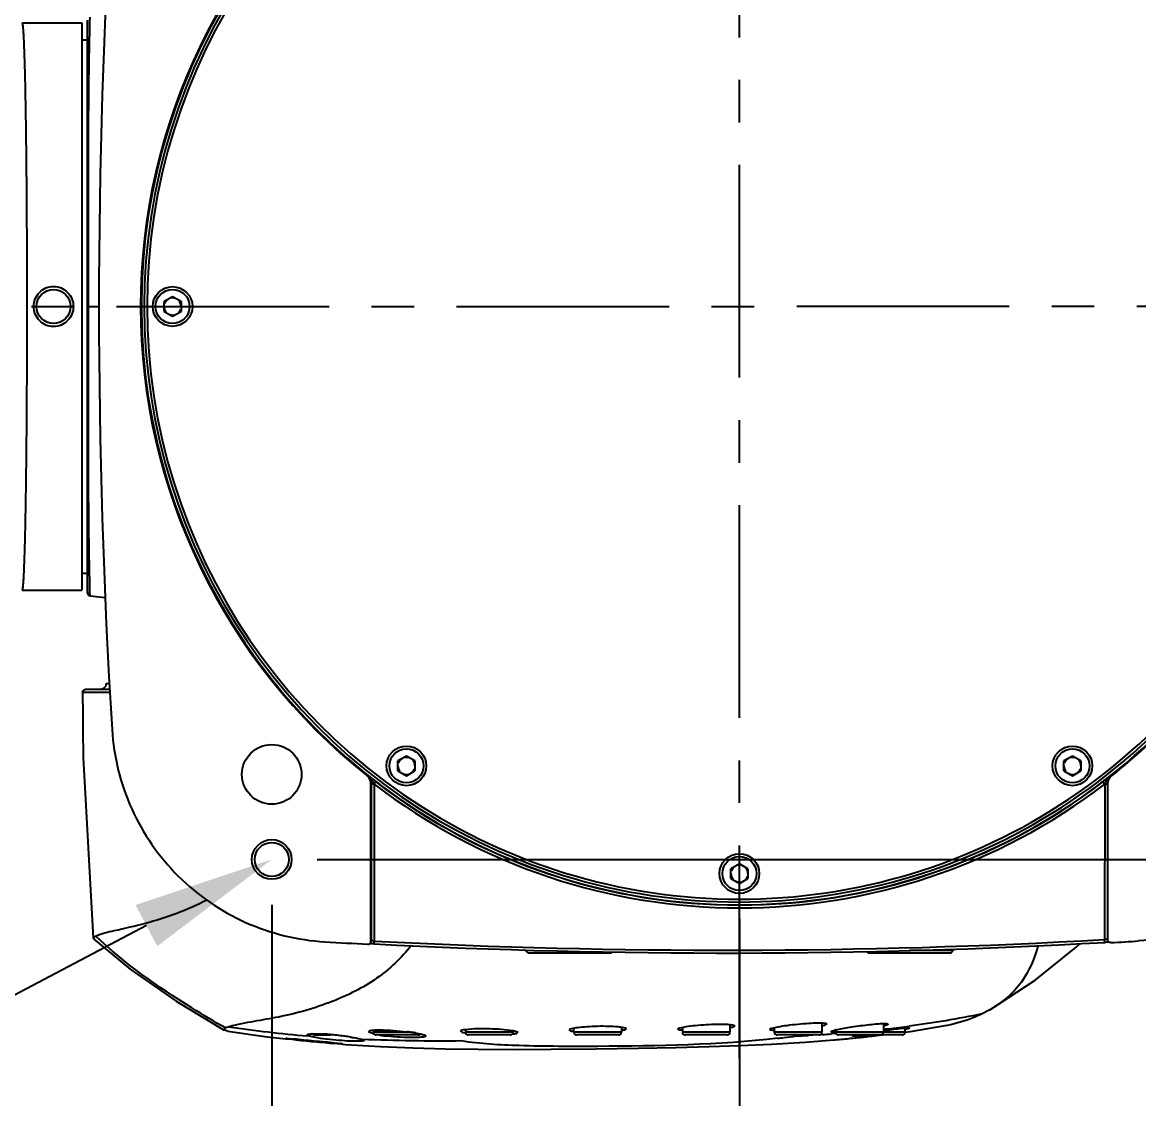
# Model space of a CAD drawing. Header units: millimetres. Extents: x 5828 to 6704, y 123 to 421.
# Drawn here: x 6404.26 to 6414.1, y 295.56 to 305.05 of the extents above; entities that cross this region are included whole.
import ezdxf
from ezdxf import colors
from ezdxf.entities.mleader import LeaderData, LeaderLine
from ezdxf.math import Vec2, Vec3

# ---------------------------------------------------------------- set-up
doc = ezdxf.new("R2010")
doc.units = ezdxf.units.MM
doc.linetypes.add('CENTER', pattern=[0.6, 0.375, -0.075, 0.075, -0.075])
for name, color, linetype in [('中心线', 7, 'Continuous'), ('外形图', 7, 'Continuous'), ('多重引线', 7, 'Continuous'), ('尺寸标注', 7, 'Continuous')]:
    doc.layers.add(name, color=color, linetype=linetype)
doc.styles.get("Standard").update_dxf_attribs({"font": 'msyh.ttc'})
doc.styles.add('微软雅黑', font='msyh.ttc', dxfattribs={"height": 1.5})
doc.dimstyles.new('尺寸标注_1_20比例', dxfattribs={"dimtxt": 1.5, "dimasz": 1.25, "dimexe": 0.5, "dimexo": 0.4, "dimgap": 0.5, "dimtad": 1, "dimdec": 1, "dimlfac": 20, "dimdsep": 46, "dimtxsty": '微软雅黑', "dimcen": 0.09, "dimadec": 0, "dimazin": 0, "dimtp": 0.01, "dimtm": 0.01, "dimtfac": 1, "dimtdec": 1, "dimtofl": 0, "dimtmove": 0, "dimatfit": 3, "dimfxl": 1, "dimtolj": 1, "dimarcsym": 0})

# ---------------------------------------------------------------- blocks, each defined once
blk = doc.blocks.new('*D1075')
at = {"layer": 'Defpoints', "color": 0}
for p in [(6406.457, 297.6696), (6410.582, 297.5446), (6410.582, 292.2661)]:
    blk.add_point(p, dxfattribs=at)
at = {"layer": '尺寸标注', "color": 0, "lineweight": -2}
for p, q in [((6406.457, 297.2696), (6406.457, 291.7661)), ((6410.582, 297.1446), (6410.582, 291.7661)), ((6407.707, 292.2661), (6409.332, 292.2661)), ((6410.582, 292.2661), (6422.5301, 292.2661))]:
    blk.add_line(p, q, dxfattribs=at)
at = {"layer": '尺寸标注', "color": 0}
for points in [[(6407.707, 292.4744), (6407.707, 292.0577), (6406.457, 292.2661)], [(6409.332, 292.0577), (6409.332, 292.4744), (6410.582, 292.2661)]]:
    blk.add_solid(points, dxfattribs=at)
at = {"layer": '尺寸标注', "color": 0, "insert": (6417.181, 293.5377), "char_height": 1.5, "attachment_point": 5, "style": '微软雅黑'}
blk.add_mtext('\\A1;\\A1;{\\fAlibaba PuHuiTi 3.0 55 Regular|b0|i0|c134|p18;82.5±0.05}', dxfattribs=at)
blk = doc.blocks.new('*D1077')
at = {"layer": 'Defpoints', "color": 0}
for p in [(6406.457, 307.4196), (6406.457, 297.6696), (6431.5684, 297.6696)]:
    blk.add_point(p, dxfattribs=at)
at = {"layer": '尺寸标注', "color": 0, "lineweight": -2}
for p, q in [((6406.857, 307.4196), (6432.0684, 307.4196)), ((6431.5684, 306.1696), (6431.5684, 298.9196)), ((6406.857, 297.6696), (6432.0684, 297.6696))]:
    blk.add_line(p, q, dxfattribs=at)
at = {"layer": '尺寸标注', "color": 0}
for points in [[(6431.7767, 306.1696), (6431.36, 306.1696), (6431.5684, 307.4196)], [(6431.36, 298.9196), (6431.7767, 298.9196), (6431.5684, 297.6696)]]:
    blk.add_solid(points, dxfattribs=at)
at = {"layer": '尺寸标注', "color": 0, "insert": (6430.2946, 302.5972), "char_height": 1.5, "attachment_point": 5, "rotation": 90, "style": '微软雅黑'}
blk.add_mtext('\\A1;\\A1;{\\fAlibaba PuHuiTi 3.0 55 Regular|b0|i0|c134|p18;195±0.05}', dxfattribs=at)

msp = doc.modelspace()

# ---------------------------------------------------------------- linework, layer by layer
at = {"layer": '中心线', "linetype": 'CENTER', "ltscale": 5}
for p, q in [((6410.582, 295.9175), (6410.582, 309.5755)), ((6372.0871, 302.5292), (6422.6313, 302.5511))]:
    msp.add_line(p, q, dxfattribs=at)
at = {"layer": '外形图', "linetype": 'ByBlock'}
for p, q in [((6404.832, 300.0196), (6404.832, 305.0695)), ((6404.257, 305.0445), (6404.782, 305.0445)), ((6404.782, 305.0445), (6404.782, 300.0446)), ((6404.782, 304.8946), (6404.832, 304.8946)), ((6405.582, 302.6312), (6405.507, 302.5879)), ((6405.657, 302.5879), (6405.582, 302.6312)), ((6404.357, 302.5446), (6404.382, 302.5446)), ((6404.707, 302.5446), (6404.682, 302.5446)), ((6404.832, 302.5446), (6404.932, 302.5446)), ((6405.507, 302.5013), (6405.507, 302.5879)), ((6405.657, 302.5879), (6405.657, 302.5013)), ((6405.507, 302.5013), (6405.582, 302.458)), ((6405.582, 302.458), (6405.657, 302.5013)), ((6404.782, 300.1946), (6404.832, 300.1946)), ((6404.2567, 300.0446), (6404.782, 300.0446)), ((6404.8541, 299.9947), (6404.9876, 299.9797)), ((6404.8137, 299.1696), (6405.0296, 299.1696)), ((6404.9456, 299.1696), (6404.959, 299.1714)), ((6404.9956, 299.2196), (6405.027, 299.2196)), ((6404.7887, 299.1445), (6405.0309, 299.1442)), ((6404.7906, 298.8196), (6404.791, 298.8196)), ((6407.6445, 298.5812), (6407.5695, 298.5379)), ((6407.7195, 298.5379), (6407.6445, 298.5812)), ((6413.5195, 298.5812), (6413.4445, 298.5379)), ((6413.5945, 298.5379), (6413.5195, 298.5812)), ((6407.5695, 298.4513), (6407.5695, 298.5379)), ((6407.7195, 298.5379), (6407.7195, 298.4513)), ((6413.4445, 298.4513), (6413.4445, 298.5379)), ((6413.5945, 298.5379), (6413.5945, 298.4513)), ((6407.3496, 298.373), (6407.3595, 298.3655)), ((6407.5695, 298.4513), (6407.6445, 298.408)), ((6407.6445, 298.408), (6407.7195, 298.4513)), ((6413.4445, 298.4513), (6413.5195, 298.408)), ((6413.5195, 298.408), (6413.5945, 298.4513)), ((6413.8045, 298.3655), (6413.814, 298.3727)), ((6413.8695, 298.4104), (6413.866, 298.4126)), ((6407.332, 298.3323), (6407.3359, 298.3342)), ((6407.332, 296.9474), (6407.332, 298.3323)), ((6407.3359, 296.9512), (6407.3359, 298.3342)), ((6407.3606, 298.3342), (6407.3359, 298.3342)), ((6407.3595, 298.3655), (6407.3751, 298.3535)), ((6407.3607, 298.3337), (6407.3607, 296.9494)), ((6413.7882, 298.353), (6413.8045, 298.3655)), ((6413.828, 298.3342), (6413.8032, 298.3335)), ((6413.8039, 298.3336), (6413.8032, 296.9629)), ((6413.832, 298.3323), (6413.828, 298.3342)), ((6413.828, 298.3342), (6413.828, 296.9648)), ((6413.832, 296.9611), (6413.832, 298.3323)), ((6406.4729, 297.8139), (6406.4703, 297.8104)), ((6410.582, 297.6312), (6410.507, 297.5879)), ((6410.507, 297.5013), (6410.507, 297.5879)), ((6410.657, 297.5879), (6410.582, 297.6312)), ((6410.657, 297.5879), (6410.657, 297.5013)), ((6410.507, 297.5013), (6410.582, 297.458)), ((6410.582, 297.458), (6410.657, 297.5013)), ((6404.8819, 296.9749), (6404.8844, 296.9706)), ((6407.332, 296.9474), (6407.3359, 296.9512)), ((6407.3596, 296.9244), (6407.3609, 296.9494)), ((6413.8044, 296.9379), (6413.803, 296.9629)), ((6413.832, 296.9611), (6413.828, 296.9648)), ((6408.7174, 296.8446), (6408.692, 296.8696)), ((6409.4464, 296.8446), (6408.7175, 296.8446)), ((6409.4465, 296.8446), (6409.4558, 296.8537)), ((6411.7174, 296.8446), (6411.7035, 296.8582)), ((6412.4464, 296.8446), (6411.7175, 296.8446)), ((6412.082, 296.8696), (6412.4719, 296.8696)), ((6412.4465, 296.8446), (6412.4719, 296.8696)), ((6412.7912, 296.3438), (6412.7225, 296.308)), ((6410.4987, 296.2143), (6410.4987, 296.1471)), ((6411.3097, 296.2289), (6411.3097, 296.1471)), ((6411.8517, 296.2226), (6411.8517, 296.1471)), ((6412.0902, 296.1539), (6412.4153, 296.207)), ((6406.0367, 296.1647), (6406.0486, 296.1838)), ((6406.0691, 296.1558), (6406.0367, 296.1647)), ((6406.7925, 296.1118), (6406.7713, 296.1136)), ((6406.8373, 296.1221), (6406.9791, 296.1221)), ((6407.3542, 296.1653), (6407.3542, 296.1471)), ((6407.6595, 296.1471), (6407.3542, 296.1471)), ((6407.7492, 296.1221), (6407.3792, 296.1221)), ((6408.1653, 296.1713), (6408.1653, 296.1471)), ((6408.5853, 296.1471), (6408.1653, 296.1471)), ((6408.5602, 296.1221), (6408.1903, 296.1221)), ((6408.5853, 296.1605), (6408.5853, 296.1471)), ((6409.122, 296.1471), (6409.122, 296.1836)), ((6409.542, 296.1471), (6409.122, 296.1471)), ((6409.517, 296.1221), (6409.147, 296.1221)), ((6409.542, 296.1926), (6409.542, 296.1471)), ((6410.0787, 296.1907), (6410.0787, 296.1471)), ((6410.4987, 296.1471), (6410.0787, 296.1471)), ((6410.4737, 296.1221), (6410.1037, 296.1221)), ((6410.8897, 296.1869), (6410.8897, 296.1471)), ((6411.3097, 296.1471), (6410.8897, 296.1471)), ((6411.2847, 296.1221), (6410.9148, 296.1221)), ((6411.2052, 296.1195), (6411.1925, 296.1188)), ((6411.2133, 296.12), (6411.2052, 296.1195)), ((6411.2307, 296.121), (6411.2133, 296.12)), ((6411.3112, 296.126), (6411.3001, 296.1252)), ((6411.4325, 296.1343), (6411.3931, 296.1315)), ((6411.4317, 296.1673), (6411.4317, 296.1471)), ((6412.042, 296.1471), (6411.4317, 296.1471)), ((6412.017, 296.1221), (6411.4567, 296.1221)), ((6411.6493, 296.101), (6411.6777, 296.104)), ((6411.6777, 296.104), (6411.694, 296.1057)), ((6411.694, 296.1057), (6411.7034, 296.1067)), ((6411.7034, 296.1067), (6411.7149, 296.1079)), ((6411.7125, 296.1198), (6411.7102, 296.1195)), ((6411.7149, 296.1079), (6411.7463, 296.1113)), ((6411.7463, 296.1113), (6411.7524, 296.112)), ((6411.7524, 296.112), (6411.7748, 296.1144)), ((6411.7748, 296.1144), (6411.8152, 296.1189)), ((6411.8152, 296.1189), (6411.8458, 296.1223)), ((6411.8519, 296.1724), (6411.8486, 296.172)), ((6412.0419, 296.1474), (6412.0902, 296.1539)), ((6412.042, 296.1828), (6412.042, 296.1471)), ((6411.5834, 296.0942), (6411.5998, 296.0959))]:
    msp.add_line(p, q, dxfattribs=at)
for points in [[(6404.832, 300.0196), (6404.832, 300.019), (6404.832, 300.0184), (6404.832, 300.0178), (6404.8321, 300.0172), (6404.8321, 300.0166), (6404.8322, 300.016), (6404.8323, 300.0154), (6404.8324, 300.0148), (6404.8325, 300.0143), (6404.8327, 300.0137), (6404.8328, 300.0131), (6404.833, 300.0125), (6404.8332, 300.012), (6404.8334, 300.0114), (6404.8336, 300.0108), (6404.8338, 300.0103), (6404.834, 300.0097), (6404.8343, 300.0092), (6404.8345, 300.0086), (6404.8348, 300.0081), (6404.8351, 300.0076), (6404.8354, 300.007), (6404.8357, 300.0065), (6404.836, 300.006), (6404.8363, 300.0055), (6404.8367, 300.005), (6404.837, 300.0046), (6404.8374, 300.0041), (6404.8377, 300.0036), (6404.8381, 300.0032), (6404.8385, 300.0027), (6404.8389, 300.0023), (6404.8394, 300.0019), (6404.8398, 300.0014), (6404.8402, 300.001), (6404.8407, 300.0006), (6404.8411, 300.0002), (6404.8416, 299.9999), (6404.8421, 299.9995), (6404.8426, 299.9992), (6404.8431, 299.9988), (6404.8436, 299.9985), (6404.8441, 299.9982), (6404.8446, 299.9979), (6404.8451, 299.9976), (6404.8456, 299.9973), (6404.8462, 299.9971), (6404.8467, 299.9968), (6404.8473, 299.9966), (6404.8478, 299.9963), (6404.8484, 299.9961), (6404.849, 299.9959), (6404.8495, 299.9957), (6404.8501, 299.9956), (6404.8507, 299.9954), (6404.8513, 299.9953), (6404.8518, 299.9951), (6404.8524, 299.995), (6404.853, 299.9949), (6404.8536, 299.9948), (6404.8541, 299.9948)], [(6404.7887, 299.1445), (6404.792, 299.1571), (6404.8011, 299.1662), (6404.8137, 299.1696)], [(6404.982, 299.1853), (6404.9714, 299.1768), (6404.959, 299.1714)], [(6404.9956, 299.2196), (6404.994, 299.2071), (6404.9893, 299.1954), (6404.982, 299.1853)], [(6404.7906, 298.8196), (6404.7948, 298.5695), (6404.8819, 296.9749)], [(6404.8844, 296.9705), (6405.2075, 296.7025), (6405.6149, 296.4195), (6406.0367, 296.1647)], [(6412.7912, 296.3438), (6413.192, 296.6039), (6413.553, 296.8953), (6413.5891, 296.9297)], [(6406.0692, 296.1559), (6406.4157, 296.1053), (6406.5816, 296.0868)], [(6407.0818, 296.0404), (6407.1067, 296.0384), (6407.4175, 296.0202), (6407.7022, 296.0085), (6407.9868, 296.0008), (6408.2776, 295.9964), (6408.5823, 295.9948), (6408.9222, 295.996), (6409.3173, 296), (6409.6902, 296.0054), (6410.0213, 296.0119), (6410.3146, 296.0195), (6410.5867, 296.0288), (6410.866, 296.0414), (6411.1614, 296.059), (6411.4156, 296.0782)]]:
    msp.add_lwpolyline(points, dxfattribs=at)
for centre, radius in [((6405.582, 302.5446), 0.175), ((6404.532, 302.5446), 0.15), ((6405.582, 302.5446), 0.15), ((6406.457, 298.4196), 0.2629), ((6407.6445, 298.4946), 0.175), ((6413.5195, 298.4946), 0.175), ((6407.6445, 298.4946), 0.15), ((6413.5195, 298.4946), 0.15), ((6406.457, 297.6696), 0.175), ((6406.457, 297.6696), 0.15), ((6410.582, 297.5446), 0.175), ((6410.582, 297.5446), 0.15)]:
    msp.add_circle(centre, radius, dxfattribs=at)
for centre, radius, start, end in [((6410.582, 302.5446), 5.2754, 43.15717, 316.82934), ((6410.582, 302.5446), 5.2504, 43.15782, 316.84261), ((6410.582, 302.5446), 5.2254, 43.15352, 316.84522), ((6410.582, 302.5446), 5.282, 128.49169, 231.50509), ((6464.9555, 302.5446), 60.0235, 176.4383, 183.561684), ((6405.582, 302.5446), 0.075, 120, 160.00237), ((6405.582, 302.5446), 0.075, 60, 100.00237), ((6405.582, 302.5446), 0.075, 180, 220.00237), ((6405.582, 302.5446), 0.075, 300, 340.00237), ((6405.582, 302.5446), 0.075, 0, 40.00237), ((6405.582, 302.5446), 0.075, 240, 280.00237), ((6438.1267, 299.2238), 33.3382, 180.13634, 180.6948), ((6410.582, 302.5446), 5.282, 308.49169, 316.82038), ((6407.6445, 298.4946), 0.075, 60, 100.00237), ((6413.5195, 298.4946), 0.075, 60, 100.00237), ((6407.6445, 298.4946), 0.075, 180, 220.00237), ((6407.6445, 298.4946), 0.075, 120, 160.00237), ((6407.6445, 298.4946), 0.075, 300, 340.00237), ((6407.6445, 298.4946), 0.075, 0, 40.00237), ((6413.5195, 298.4946), 0.075, 180, 220.00237), ((6413.5195, 298.4946), 0.075, 120, 160.00237), ((6413.5195, 298.4946), 0.075, 300, 340.00237), ((6413.5195, 298.4946), 0.075, 0, 40.00237), ((6417.1026, 311.1517), 16.0753, 232.41614, 232.64819), ((6407.6445, 298.4946), 0.075, 240, 280.00237), ((6413.5195, 298.4946), 0.075, 240, 280.00237), ((6405.2883, 309.5471), 14.0554, 307.34266, 307.61252), ((6413.928, 298.3342), 0.0999, 128.33301, 162.22905), ((6410.582, 302.5446), 5.3022, 232.58414, 307.42004), ((6410.582, 302.5446), 5.2772, 232.57742, 307.41338), ((6413.9285, 298.3341), 0.1005, 162.27225, 179.96865), ((6410.582, 297.5446), 0.075, 120, 160.00237), ((6410.582, 297.5446), 0.075, 60, 100.00237), ((6410.582, 297.5446), 0.075, 0, 40.00237), ((6410.582, 297.5446), 0.075, 180, 220.00237), ((6410.582, 297.5446), 0.075, 300, 340.00237), ((6410.582, 297.5446), 0.075, 240, 280.00237), ((6410.457, 356.8396), 60, 266.626375, 266.989178), ((6407.2601, 295.1413), 1.7859, 87.41329, 87.93164), ((6407.2032, 293.8913), 3.0372, 87.04861, 87.40565), ((6410.457, 356.8396), 59.9952, 267.04069, 273.1985), ((6410.457, 356.8396), 59.9702, 267.04048, 273.198622), ((6413.9636, 294.094), 2.8483, 92.82229, 93.20266), ((6413.9022, 295.3609), 1.58, 92.27529, 92.86077), ((6410.457, 356.8396), 60, 273.249865, 273.484549), ((6407.6104, 306.2303), 10.1514, 261.33167, 265.25866), ((6406.8273, 295.7327), 0.4, 92.18711, 92.35872), ((6406.8373, 296.1471), 0.025, 216.90896, 270), ((6406.7872, 294.1978), 1.936, 86.24178, 86.49207), ((6406.7799, 294.0871), 2.0471, 86.09253, 86.24272), ((6406.761, 293.8183), 2.3165, 85.28565, 86.07954), ((6406.7376, 293.5286), 2.6071, 84.97288, 85.29572), ((6406.7277, 293.4155), 2.7206, 84.84157, 84.97411), ((6406.6931, 293.0433), 3.0945, 82.58906, 84.82227), ((6406.7056, 293.1316), 3.0053, 82.40759, 82.60899), ((6406.7181, 293.2253), 2.9107, 82.02574, 82.408), ((6406.7297, 293.3083), 2.8269, 81.88948, 82.02473), ((6406.7508, 293.4552), 2.6786, 81.39714, 81.89308), ((6407.3792, 296.1471), 0.025, 180, 270), ((6407.4526, 296.5016), 0.3814, 255.13292, 255.85558), ((6407.6021, 297.2603), 1.155, 260.25812, 262.36954), ((6407.6393, 297.5247), 1.4219, 262.30135, 262.6188), ((6407.6481, 297.593), 1.4908, 262.6188, 262.94357), ((6407.6555, 297.6527), 1.5509, 262.94294, 263.14456), ((6407.3681, 293.8314), 2.3357, 82.80421, 83.06806), ((6407.385, 293.9646), 2.2014, 82.50391, 82.80481), ((6407.4035, 294.1056), 2.0592, 82.25411, 82.50339), ((6407.4324, 294.3163), 1.8465, 81.67882, 82.26026), ((6407.4705, 294.5775), 1.5825, 81.18961, 81.6764), ((6407.503, 294.7873), 1.3702, 80.72731, 81.18887), ((6407.7492, 296.1471), 0.025, 270, 319.33519), ((6407.6663, 295.6631), 0.4792, 77.13623, 77.33384), ((6408.1903, 296.1471), 0.025, 180, 270), ((6408.5603, 296.1471), 0.025, 270, 0), ((6409.147, 296.1471), 0.025, 180, 270), ((6409.517, 296.1471), 0.025, 270, 0), ((6410.1037, 296.1471), 0.025, 180, 270), ((6410.4737, 296.1471), 0.025, 270, 0), ((6410.9147, 296.1471), 0.025, 180, 270), ((6410.2342, 302.2377), 6.1832, 276.8841, 277.88042), ((6410.2963, 311.9545), 15.8611, 272.83939, 273.23919), ((6411.2847, 296.1471), 0.025, 270, 0), ((6410.4113, 310.0371), 13.9403, 273.70122, 274.03865), ((6411.5504, 295.6739), 0.5076, 103.6269, 104.29666), ((6411.4567, 296.1471), 0.025, 180, 270), ((6411.4786, 298.3749), 2.2672, 274.38921, 275.37106), ((6411.4227, 298.987), 2.8818, 275.33835, 275.53493), ((6411.4043, 299.1774), 3.0731, 275.53465, 275.71219), ((6411.3729, 299.488), 3.3853, 275.75697, 276.0915), ((6411.8267, 296.1471), 0.025, 270, 0), ((6410.6867, 306.8573), 10.7483, 276.22404, 276.46181), ((6410.7456, 306.3469), 10.2345, 276.45557, 277.49081), ((6412.017, 296.1471), 0.025, 270, 0), ((6410.1507, 302.9185), 6.8691, 276.44883, 276.89454), ((6409.5647, 316.022), 20.0298, 275.83175, 275.97387)]:
    msp.add_arc(centre, radius, start, end, dxfattribs=at)
for points, knots in [([(6404.8419, 302.5446), (6404.8419, 302.6267), (6404.8418, 302.7901), (6404.8415, 303.0335), (6404.8411, 303.2722), (6404.8408, 303.5042), (6404.8405, 303.7273), (6404.8405, 303.9394), (6404.8411, 304.1386), (6404.8422, 304.3229), (6404.8434, 304.4664), (6404.8447, 304.5723), (6404.8456, 304.6448), (6404.8466, 304.7123), (6404.8477, 304.7748), (6404.8487, 304.8321), (6404.8498, 304.8839), (6404.8507, 304.9302), (6404.8515, 304.9651), (6404.852, 304.9902), (6404.8523, 305.0068), (6404.8526, 305.0221), (6404.8529, 305.0359), (6404.8531, 305.0484), (6404.8534, 305.0596), (6404.8535, 305.0681), (6404.8536, 305.0741), (6404.8537, 305.0781), (6404.8538, 305.0817), (6404.8539, 305.0849), (6404.8539, 305.0877), (6404.854, 305.0897), (6404.854, 305.0911), (6404.854, 305.0919), (6404.8541, 305.0926), (6404.8541, 305.0932), (6404.8541, 305.0937), (6404.8541, 305.094), (6404.8541, 305.0942), (6404.8541, 305.0943), (6404.8541, 305.0943), (6404.8541, 305.0944), (6404.8541, 305.0944)], [0, 0, 0, 0, 0.096606, 0.192319, 0.286262, 0.377535, 0.465275, 0.548701, 0.627062, 0.6996, 0.765565, 0.795867, 0.824292, 0.850797, 0.875328, 0.897821, 0.918192, 0.936347, 0.952238, 0.959329, 0.965853, 0.971824, 0.977259, 0.982167, 0.986547, 0.990392, 0.992109, 0.993683, 0.995102, 0.996359, 0.997443, 0.998345, 0.998725, 0.999057, 0.99934, 0.999573, 0.999757, 0.999889, 0.999937, 0.999971, 0.999992, 1, 1, 1, 1]), ([(6404.2997, 302.5428), (6404.2997, 302.7055), (6404.2992, 303.0246), (6404.2969, 303.4878), (6404.2936, 303.8542), (6404.2902, 304.1247), (6404.2874, 304.3061), (6404.2843, 304.4704), (6404.281, 304.6162), (6404.2775, 304.742), (6404.2743, 304.8338), (6404.2715, 304.8964), (6404.2696, 304.9349), (6404.2676, 304.9676), (6404.2656, 304.9946), (6404.2636, 305.0153), (6404.2616, 305.0311), (6404.2599, 305.0389), (6404.2582, 305.0445), (6404.257, 305.0445)], [0, 0, 0, 0, 0.19494, 0.382408, 0.555194, 0.633975, 0.706655, 0.772531, 0.830971, 0.881414, 0.923374, 0.941046, 0.956453, 0.969561, 0.98034, 0.988767, 0.994829, 0.998533, 1, 1, 1, 1]), ([(6404.357, 302.5446), (6404.3566, 302.5674), (6404.3661, 302.6137), (6404.4046, 302.6724), (6404.4629, 302.712), (6404.532, 302.726), (6404.601, 302.712), (6404.6593, 302.6724), (6404.6978, 302.6137), (6404.7073, 302.5674), (6404.707, 302.5446)], [0, 0, 0, 0, 0.124976, 0.250007, 0.374971, 0.500005, 0.625001, 0.75, 0.87501, 1, 1, 1, 1]), ([(6404.257, 300.0446), (6404.2582, 300.0446), (6404.2599, 300.0502), (6404.2616, 300.058), (6404.2636, 300.0738), (6404.2656, 300.0945), (6404.2676, 300.1214), (6404.2695, 300.1541), (6404.2715, 300.1925), (6404.2743, 300.255), (6404.2775, 300.3466), (6404.281, 300.4722), (6404.2843, 300.6178), (6404.2874, 300.7819), (6404.2902, 300.9629), (6404.2936, 301.2331), (6404.2968, 301.5989), (6404.2992, 302.0616), (6404.2997, 302.3803), (6404.2997, 302.5428)], [0, 0, 0, 0, 0.00147, 0.005176, 0.01124, 0.019666, 0.030444, 0.04355, 0.058954, 0.076621, 0.118571, 0.169001, 0.227426, 0.293288, 0.365954, 0.444726, 0.617504, 0.804995, 1, 1, 1, 1]), ([(6404.707, 302.5446), (6404.7073, 302.5217), (6404.6978, 302.4754), (6404.6593, 302.4167), (6404.601, 302.3771), (6404.532, 302.3631), (6404.4629, 302.3771), (6404.4046, 302.4167), (6404.3662, 302.4754), (6404.3566, 302.5217), (6404.357, 302.5446)], [0, 0, 0, 0, 0.124976, 0.250007, 0.374971, 0.500005, 0.625001, 0.75, 0.87501, 1, 1, 1, 1]), ([(6404.8541, 299.9948), (6404.8541, 299.9948), (6404.8541, 299.9948), (6404.8541, 299.9948), (6404.8541, 299.9949), (6404.8541, 299.9951), (6404.8541, 299.9954), (6404.8541, 299.9959), (6404.8541, 299.9965), (6404.854, 299.9972), (6404.854, 299.9981), (6404.854, 299.9994), (6404.8539, 300.0014), (6404.8539, 300.0042), (6404.8538, 300.0074), (6404.8537, 300.011), (6404.8536, 300.015), (6404.8535, 300.0211), (6404.8534, 300.0295), (6404.8531, 300.0407), (6404.8529, 300.0532), (6404.8526, 300.0671), (6404.8523, 300.0823), (6404.852, 300.099), (6404.8515, 300.124), (6404.8507, 300.159), (6404.8498, 300.2052), (6404.8487, 300.2571), (6404.8477, 300.3143), (6404.8466, 300.3768), (6404.8456, 300.4444), (6404.8447, 300.5168), (6404.8434, 300.6228), (6404.8422, 300.7663), (6404.8411, 300.9506), (6404.8405, 301.1497), (6404.8405, 301.3618), (6404.8408, 301.5849), (6404.8411, 301.8169), (6404.8415, 302.0557), (6404.8418, 302.299), (6404.8419, 302.4624), (6404.8419, 302.5446)], [0, 0, 0, 0, 0.000008, 0.000029, 0.000063, 0.00011, 0.000243, 0.000426, 0.000659, 0.000942, 0.001274, 0.001655, 0.002557, 0.00364, 0.004897, 0.006316, 0.00789, 0.009609, 0.013453, 0.017829, 0.022738, 0.028179, 0.034157, 0.040683, 0.047769, 0.063657, 0.081816, 0.102185, 0.12468, 0.14921, 0.175714, 0.204142, 0.234444, 0.300411, 0.372947, 0.451305, 0.534728, 0.622466, 0.713737, 0.80768, 0.903392, 1, 1, 1, 1]), ([(6415.9818, 298.9203), (6415.9802, 298.7957), (6415.9535, 298.5464), (6415.8447, 298.1868), (6415.6708, 297.8536), (6415.438, 297.5585), (6415.1544, 297.312), (6414.8299, 297.1225), (6414.4759, 296.9966), (6414.228, 296.9581), (6414.1037, 296.9506)], [0, 0, 0, 0, 0.125001, 0.250001, 0.375, 0.5, 0.625, 0.749999, 0.874999, 1, 1, 1, 1]), ([(6405.0479, 298.8157), (6405.0554, 298.6953), (6405.0923, 298.4553), (6405.2116, 298.1116), (6405.3909, 297.7949), (6405.6243, 297.5157), (6405.9042, 297.2832), (6406.2215, 297.105), (6406.5656, 296.9868), (6406.8057, 296.9507), (6406.9262, 296.9436)], [0, 0, 0, 0, 0.125, 0.25, 0.375, 0.5, 0.625, 0.75, 0.875, 1, 1, 1, 1]), ([(6407.332, 298.3323), (6407.332, 298.3398), (6407.3303, 298.3548), (6407.3228, 298.3761), (6407.3107, 298.3952), (6407.3001, 298.4059), (6407.2942, 298.4105)], [0, 0, 0, 0, 0.249902, 0.500019, 0.750074, 1, 1, 1, 1]), ([(6407.3605, 298.3337), (6407.3558, 298.3409), (6407.3467, 298.3554), (6407.335, 298.3732), (6407.3247, 298.3865), (6407.3137, 298.399), (6407.3045, 298.4075), (6407.2979, 298.4126)], [0, 0, 0, 0, 0.255777, 0.506173, 0.629934, 0.753542, 1, 1, 1, 1]), ([(6407.3359, 298.3342), (6407.3359, 298.3417), (6407.3342, 298.3567), (6407.3267, 298.3781), (6407.3146, 298.3973), (6407.3038, 298.408), (6407.2979, 298.4126)], [0, 0, 0, 0, 0.249917, 0.50001, 0.750097, 1, 1, 1, 1]), ([(6413.8036, 298.3342), (6413.8058, 298.3379), (6413.8105, 298.3451), (6413.8175, 298.3558), (6413.8246, 298.3664), (6413.8317, 298.3767), (6413.8393, 298.3866), (6413.8475, 298.3959), (6413.8564, 298.4047), (6413.8627, 298.41), (6413.866, 298.4126)], [0, 0, 0, 0, 0.128397, 0.255665, 0.381572, 0.506147, 0.629753, 0.75301, 0.876313, 1, 1, 1, 1]), ([(6413.832, 298.3323), (6413.832, 298.3397), (6413.8337, 298.3547), (6413.8411, 298.376), (6413.853, 298.3951), (6413.8637, 298.4057), (6413.8695, 298.4104)], [0, 0, 0, 0, 0.249911, 0.500013, 0.750097, 1, 1, 1, 1]), ([(6407.3607, 298.3331), (6407.3615, 298.3344), (6407.3632, 298.3371), (6407.3656, 298.341), (6407.368, 298.3446), (6407.3699, 298.3472), (6407.3713, 298.3491), (6407.3721, 298.3502), (6407.3729, 298.3512), (6407.3736, 298.352), (6407.3741, 298.3527), (6407.3745, 298.3532), (6407.3748, 298.3534), (6407.375, 298.3535), (6407.375, 298.3536), (6407.3751, 298.3536)], [0, 0, 0, 0, 0.191625, 0.377655, 0.549592, 0.700197, 0.765919, 0.824446, 0.875168, 0.917577, 0.951403, 0.976425, 0.992491, 0.997216, 1, 1, 1, 1]), ([(6413.8032, 298.3335), (6413.8022, 298.3347), (6413.8002, 298.3371), (6413.7974, 298.3406), (6413.795, 298.3434), (6413.7932, 298.3454), (6413.7921, 298.3467), (6413.7912, 298.3481), (6413.7903, 298.3496), (6413.7896, 298.351), (6413.789, 298.3521), (6413.7887, 298.3527), (6413.7885, 298.353), (6413.7882, 298.3531), (6413.7882, 298.353)], [0, 0, 0, 0, 0.192576, 0.378553, 0.5499, 0.627931, 0.699868, 0.765161, 0.823539, 0.91751, 0.951513, 0.976241, 0.991977, 1, 1, 1, 1]), ([(6405.8854, 297.3117), (6405.7138, 297.2216), (6405.4393, 297.1228), (6405.1042, 297.0483), (6404.9563, 297.0145), (6404.9046, 296.9924)], [0, 0, 0, 0, 0.562762, 0.83655, 1, 1, 1, 1]), ([(6404.9046, 296.9924), (6404.8986, 296.9898), (6404.8902, 296.9864), (6404.8815, 296.9782), (6404.8818, 296.9749)], [0, 0, 0, 0, 0.667942, 1, 1, 1, 1]), ([(6406.0486, 296.1838), (6405.9487, 296.2416), (6405.5463, 296.4788), (6405.1617, 296.7519), (6404.9046, 296.9924)], [0, 0, 0, 0, 0.246863, 1, 1, 1, 1]), ([(6407.6878, 296.9109), (6407.6001, 296.8014), (6407.3886, 296.5984), (6406.9786, 296.3985), (6406.5351, 296.2711), (6406.224, 296.2334), (6406.0805, 296.1948)], [0, 0, 0, 0, 0.233863, 0.479989, 0.752356, 1, 1, 1, 1]), ([(6407.3055, 296.9225), (6407.3089, 296.9223), (6407.3141, 296.9231), (6407.3202, 296.926), (6407.3229, 296.9281), (6407.3242, 296.9293)], [0, 0, 0, 0, 0.49818, 0.749473, 1, 1, 1, 1]), ([(6407.3242, 296.9293), (6407.3254, 296.9304), (6407.3276, 296.933), (6407.3309, 296.939), (6407.332, 296.9441), (6407.332, 296.9474)], [0, 0, 0, 0, 0.250572, 0.501819, 1, 1, 1, 1]), ([(6407.3321, 296.938), (6407.3333, 296.94), (6407.3352, 296.9443), (6407.3359, 296.9489), (6407.3359, 296.9512)], [0, 0, 0, 0, 0.517515, 1, 1, 1, 1]), ([(6407.3609, 296.9494), (6407.3593, 296.9496), (6407.3561, 296.9499), (6407.3516, 296.9503), (6407.3473, 296.9507), (6407.3441, 296.9509), (6407.3418, 296.9511), (6407.3403, 296.9512), (6407.3391, 296.9512), (6407.338, 296.9513), (6407.3372, 296.9513), (6407.3365, 296.9513), (6407.3362, 296.9513), (6407.336, 296.9512), (6407.3359, 296.9512), (6407.3359, 296.9512)], [0, 0, 0, 0, 0.191691, 0.377694, 0.549667, 0.700466, 0.766293, 0.824904, 0.875679, 0.918127, 0.951975, 0.976975, 0.992927, 0.99751, 1, 1, 1, 1]), ([(6413.2161, 296.9143), (6413.1871, 296.7989), (6413.0903, 296.5684), (6412.8985, 296.4048), (6412.791, 296.3438)], [0, 0, 0, 0, 0.490517, 1, 1, 1, 1]), ([(6413.8155, 296.9641), (6413.8145, 296.9641), (6413.8104, 296.9637), (6413.8063, 296.9632), (6413.8032, 296.9629)], [0, 0, 0, 0, 0.235944, 1, 1, 1, 1]), ([(6413.8246, 296.9649), (6413.8232, 296.9648), (6413.8202, 296.9646), (6413.8172, 296.9643), (6413.8155, 296.9641)], [0, 0, 0, 0, 0.435684, 1, 1, 1, 1]), ([(6413.828, 296.9648), (6413.828, 296.9648), (6413.8279, 296.9649), (6413.8277, 296.9649), (6413.8274, 296.9649), (6413.8271, 296.9649), (6413.8266, 296.9649), (6413.8257, 296.9649), (6413.825, 296.9649), (6413.8246, 296.9649)], [0, 0, 0, 0, 0.026576, 0.080721, 0.163717, 0.275411, 0.415392, 0.58317, 1, 1, 1, 1]), ([(6413.8398, 296.9429), (6413.8386, 296.9441), (6413.8363, 296.9467), (6413.8331, 296.9526), (6413.832, 296.9577), (6413.832, 296.9611)], [0, 0, 0, 0, 0.250557, 0.501827, 1, 1, 1, 1]), ([(6413.8584, 296.9361), (6413.855, 296.9359), (6413.8499, 296.9367), (6413.8437, 296.9397), (6413.841, 296.9418), (6413.8398, 296.9429)], [0, 0, 0, 0, 0.498174, 0.749442, 1, 1, 1, 1]), ([(6412.7225, 296.308), (6412.7015, 296.298), (6412.6029, 296.2541), (6412.4987, 296.2219), (6412.4154, 296.2061)], [0, 0, 0, 0, 0.214815, 1, 1, 1, 1]), ([(6409.082, 296.1678), (6409.082, 296.1751), (6409.1172, 296.1818), (6409.1603, 296.1911), (6409.2417, 296.1974), (6409.3317, 296.2014), (6409.4216, 296.2013), (6409.5034, 296.1983), (6409.5462, 296.1912), (6409.582, 296.1857), (6409.582, 296.1785)], [0, 0, 0, 0, 0.043035, 0.151182, 0.311501, 0.500538, 0.689642, 0.849957, 0.957692, 1, 1, 1, 1]), ([(6410.0387, 296.1745), (6410.0387, 296.1818), (6410.0741, 296.1883), (6410.1168, 296.1993), (6410.1982, 296.2077), (6410.288, 296.2149), (6410.3778, 296.2181), (6410.4599, 296.2183), (6410.5024, 296.2133), (6410.5387, 296.2091), (6410.5387, 296.2021)], [0, 0, 0, 0, 0.043051, 0.151553, 0.312008, 0.50108, 0.690347, 0.850838, 0.958372, 1, 1, 1, 1]), ([(6410.5387, 296.2021), (6410.5387, 296.2005), (6410.5272, 296.1888), (6410.5122, 296.1881), (6410.4995, 296.1852)], [0, 0, 0, 0, 0.107977, 1, 1, 1, 1]), ([(6410.8497, 296.1703), (6410.8497, 296.1776), (6410.8853, 296.184), (6410.9278, 296.1968), (6411.009, 296.2077), (6411.0986, 296.2188), (6411.1882, 296.2261), (6411.2709, 296.2308), (6411.3124, 296.2277), (6411.3497, 296.2265), (6411.3497, 296.2196)], [0, 0, 0, 0, 0.043081, 0.152041, 0.312749, 0.501868, 0.691289, 0.852082, 0.95957, 1, 1, 1, 1]), ([(6411.3497, 296.2196), (6411.3497, 296.2181), (6411.3376, 296.2064), (6411.3228, 296.205), (6411.3099, 296.2017)], [0, 0, 0, 0, 0.104789, 1, 1, 1, 1]), ([(6411.4308, 296.1672), (6411.4711, 296.1769), (6411.564, 296.1925), (6411.6826, 296.2089), (6411.777, 296.2184), (6411.8371, 296.2232), (6411.8659, 296.2219), (6411.8917, 296.2218), (6411.8917, 296.2172)], [0, 0, 0, 0, 0.266692, 0.607966, 0.764639, 0.889835, 0.970458, 1, 1, 1, 1]), ([(6411.8917, 296.2172), (6411.8917, 296.2158), (6411.8783, 296.2053), (6411.8646, 296.2037), (6411.8518, 296.2003)], [0, 0, 0, 0, 0.09608, 1, 1, 1, 1]), ([(6406.0804, 296.1948), (6406.0744, 296.1931), (6406.0637, 296.1898), (6406.0531, 296.1859), (6406.0486, 296.1839)], [0, 0, 0, 0, 0.560349, 1, 1, 1, 1]), ([(6406.7723, 296.1239), (6406.7723, 296.1276), (6406.7909, 296.1313), (6406.8012, 296.132), (6406.8109, 296.1324)], [0, 0, 0, 0, 0.280905, 1, 1, 1, 1]), ([(6406.7723, 296.1239), (6406.7723, 296.1218), (6406.7807, 296.1137), (6406.791, 296.114), (6406.7988, 296.1125)], [0, 0, 0, 0, 0.204084, 1, 1, 1, 1]), ([(6407.1515, 296.1036), (6407.1624, 296.102), (6407.1969, 296.0965), (6407.2314, 296.09), (6407.2543, 296.0833)], [0, 0, 0, 0, 0.316102, 1, 1, 1, 1]), ([(6407.3142, 296.1529), (6407.3142, 296.1611), (6407.3362, 296.1628), (6407.3478, 296.1647), (6407.3535, 296.1652)], [0, 0, 0, 0, 0.590028, 1, 1, 1, 1]), ([(6407.3547, 296.133), (6407.3489, 296.1346), (6407.3363, 296.1392), (6407.3142, 296.1438), (6407.3142, 296.1529)], [0, 0, 0, 0, 0.399578, 1, 1, 1, 1]), ([(6407.3535, 296.1652), (6407.3723, 296.1669), (6407.4715, 296.1684), (6407.5704, 296.1597), (6407.65, 296.15)], [0, 0, 0, 0, 0.190884, 1, 1, 1, 1]), ([(6407.7741, 296.1021), (6407.7547, 296.1003), (6407.6533, 296.097), (6407.5517, 296.1031), (6407.4704, 296.1128)], [0, 0, 0, 0, 0.192325, 1, 1, 1, 1]), ([(6407.773, 296.1303), (6407.779, 296.1289), (6407.7912, 296.1247), (6407.8142, 296.1222), (6407.8142, 296.1134)], [0, 0, 0, 0, 0.407749, 1, 1, 1, 1]), ([(6407.8142, 296.1134), (6407.8142, 296.1119), (6407.8016, 296.1013), (6407.7868, 296.1033), (6407.7741, 296.1021)], [0, 0, 0, 0, 0.100771, 1, 1, 1, 1]), ([(6408.1253, 296.1569), (6408.1253, 296.1585), (6408.1367, 296.1704), (6408.1525, 296.1695), (6408.1653, 296.1713)], [0, 0, 0, 0, 0.1101, 1, 1, 1, 1]), ([(6408.1253, 296.1569), (6408.1253, 296.1552), (6408.1367, 296.1429), (6408.1526, 296.1426), (6408.1656, 296.1399)], [0, 0, 0, 0, 0.111071, 1, 1, 1, 1]), ([(6408.1653, 296.1713), (6408.235, 296.1814), (6408.3763, 296.1782), (6408.5174, 296.1733), (6408.5863, 296.1603)], [0, 0, 0, 0, 0.500948, 1, 1, 1, 1]), ([(6408.5774, 296.1302), (6408.5842, 296.1311), (6408.5981, 296.1345), (6408.6253, 296.1353), (6408.6253, 296.1452)], [0, 0, 0, 0, 0.41193, 1, 1, 1, 1]), ([(6408.5863, 296.1603), (6408.592, 296.1592), (6408.6036, 296.1559), (6408.6253, 296.1535), (6408.6253, 296.1452)], [0, 0, 0, 0, 0.4078, 1, 1, 1, 1]), ([(6409.082, 296.1678), (6409.082, 296.1663), (6409.093, 296.155), (6409.1079, 296.1558), (6409.1201, 296.1539)], [0, 0, 0, 0, 0.108767, 1, 1, 1, 1]), ([(6409.5438, 296.1632), (6409.5493, 296.1643), (6409.5608, 296.1677), (6409.582, 296.1703), (6409.582, 296.1785)], [0, 0, 0, 0, 0.40648, 1, 1, 1, 1]), ([(6410.0795, 296.1621), (6410.0736, 296.1627), (6410.0617, 296.1652), (6410.0387, 296.1661), (6410.0387, 296.1745)], [0, 0, 0, 0, 0.412654, 1, 1, 1, 1]), ([(6410.8899, 296.161), (6410.8842, 296.1614), (6410.8728, 296.1634), (6410.8497, 296.1623), (6410.8497, 296.1703)], [0, 0, 0, 0, 0.418466, 1, 1, 1, 1]), ([(6411.3917, 296.1521), (6411.3917, 296.1556), (6411.4075, 296.1602), (6411.4167, 296.1636), (6411.4251, 296.1657)], [0, 0, 0, 0, 0.285581, 1, 1, 1, 1]), ([(6411.4317, 296.1463), (6411.4259, 296.1464), (6411.415, 296.1479), (6411.3917, 296.1443), (6411.3917, 296.1521)], [0, 0, 0, 0, 0.424338, 1, 1, 1, 1]), ([(6411.582, 296.1137), (6411.582, 296.1147), (6411.5858, 296.1161), (6411.5882, 296.117), (6411.5904, 296.1177)], [0, 0, 0, 0, 0.290338, 1, 1, 1, 1]), ([(6411.5895, 296.1118), (6411.5876, 296.1119), (6411.5855, 296.1121), (6411.582, 296.113), (6411.582, 296.1137)], [0, 0, 0, 0, 0.717397, 1, 1, 1, 1]), ([(6411.6123, 296.1119), (6411.6079, 296.1118), (6411.6003, 296.1115), (6411.5926, 296.1116), (6411.5895, 296.1118)], [0, 0, 0, 0, 0.581037, 1, 1, 1, 1]), ([(6411.5904, 296.1177), (6411.5928, 296.1184), (6411.5984, 296.1198), (6411.604, 296.1211), (6411.6071, 296.1218)], [0, 0, 0, 0, 0.43747, 1, 1, 1, 1]), ([(6411.6521, 296.1144), (6411.6449, 296.1138), (6411.6316, 296.1129), (6411.6183, 296.1122), (6411.6123, 296.1119)], [0, 0, 0, 0, 0.546209, 1, 1, 1, 1]), ([(6411.8499, 296.1607), (6411.8696, 296.1634), (6411.9354, 296.172), (6412.0013, 296.1803), (6412.0477, 296.1833)], [0, 0, 0, 0, 0.299477, 1, 1, 1, 1]), ([(6412.082, 296.1819), (6412.082, 296.1781), (6412.0617, 296.1762), (6412.0521, 296.1714), (6412.0421, 296.1691)], [0, 0, 0, 0, 0.270619, 1, 1, 1, 1]), ([(6412.0477, 296.1833), (6412.0562, 296.1839), (6412.0639, 296.183), (6412.082, 296.1849), (6412.082, 296.1819)], [0, 0, 0, 0, 0.740033, 1, 1, 1, 1]), ([(6406.582, 296.0898), (6406.582, 296.0961), (6406.6215, 296.0833), (6406.6595, 296.0903), (6406.7431, 296.0782), (6406.8321, 296.0719), (6406.9211, 296.0607), (6407.0045, 296.0575), (6407.0429, 296.0421), (6407.082, 296.0495), (6407.082, 296.043)], [0, 0, 0, 0, 0.038027, 0.146336, 0.3084, 0.499413, 0.690416, 0.852639, 0.96137, 1, 1, 1, 1]), ([(6407.082, 296.043), (6407.082, 296.0366), (6407.0424, 296.0515), (6407.0045, 296.0421), (6406.9209, 296.0544), (6406.8318, 296.0595), (6406.7427, 296.0705), (6406.6594, 296.0738), (6406.6211, 296.0902), (6406.582, 296.0833), (6406.582, 296.0898)], [0, 0, 0, 0, 0.037951, 0.14618, 0.308214, 0.499195, 0.690147, 0.852333, 0.961241, 1, 1, 1, 1]), ([(6407.2445, 296.0676), (6407.1799, 296.0637), (6407.0417, 296.0745), (6406.904, 296.0872), (6406.8322, 296.102)], [0, 0, 0, 0, 0.468658, 1, 1, 1, 1]), ([(6407.2723, 296.074), (6407.2723, 296.0713), (6407.2588, 296.0687), (6407.2514, 296.068), (6407.2445, 296.0676)], [0, 0, 0, 0, 0.279366, 1, 1, 1, 1]), ([(6407.2543, 296.0833), (6407.2592, 296.0819), (6407.2731, 296.0826), (6407.2668, 296.0752), (6407.2653, 296.0751)], [0, 0, 0, 0, 0.772347, 1, 1, 1, 1]), ([(6410.9223, 296.0929), (6410.3958, 296.0333), (6409.6313, 296.0201), (6408.7011, 296.021), (6408.2989, 296.0424), (6408.1319, 296.0692)], [0, 0, 0, 0, 0.568954, 0.818457, 1, 1, 1, 1]), ([(6411.4156, 296.0782), (6411.4254, 296.0791), (6411.4814, 296.084), (6411.5373, 296.0895), (6411.5834, 296.0942)], [0, 0, 0, 0, 0.174735, 1, 1, 1, 1])]:
    msp.add_open_spline(points, degree=3, knots=knots, dxfattribs=at)
for points in [[(6412.7225, 296.3079), (6412.5098, 296.2636), (6412.2952, 296.2281), (6412.0798, 296.1998)], [(6406.8322, 296.102), (6406.8188, 296.1048), (6406.8055, 296.1079), (6406.7925, 296.112)], [(6406.8121, 296.1325), (6406.8258, 296.133), (6406.8396, 296.1329), (6406.8534, 296.1326)], [(6406.8534, 296.1326), (6406.8708, 296.1322), (6406.8882, 296.1313), (6406.9056, 296.1303)], [(6407.7238, 296.1396), (6407.7397, 296.137), (6407.7557, 296.1342), (6407.7714, 296.1306)], [(6408.1319, 296.0692), (6407.8394, 296.0663), (6407.5466, 296.0698), (6407.2544, 296.0828)]]:
    msp.add_open_spline(points, degree=3, dxfattribs=at)

# ---------------------------------------------------------------- dimensions: what is measured, and where the dimension line sits
at = {"layer": '尺寸标注'}
dim = msp.add_linear_dim(base=(6431.5684, 297.6696), p1=(6406.457, 307.4196), p2=(6406.457, 297.6696), angle=90, text='\\A1;{\\fAlibaba PuHuiTi 3.0 55 Regular|b0|i0|c134|p18;<>±0.05}', dimstyle='尺寸标注_1_20比例', override={"dimtxsty": '微软雅黑'}, dxfattribs=at)
dim.commit()
dim.dimension.update_dxf_attribs({"geometry": '*D1077', "text_midpoint": (6431.5684, 302.5972), "dimtype": 160})
dim = msp.add_linear_dim(base=(6410.582, 292.2661), p1=(6406.457, 297.6696), p2=(6410.582, 297.5446), text='\\A1;{\\fAlibaba PuHuiTi 3.0 55 Regular|b0|i0|c134|p18;<>±0.05}', dimstyle='尺寸标注_1_20比例', override={"dimtxsty": '微软雅黑'}, dxfattribs=at)
dim.commit()
dim.dimension.update_dxf_attribs({"geometry": '*D1075', "text_midpoint": (6417.181, 293.5377)})

# ---------------------------------------------------------------- leaders
at = {"layer": '多重引线'}
ml = msp.add_multileader_mtext('Standard', dxfattribs=at)
ml.set_content('\\A1;{\\fAlibaba PuHuiTi 3.0 65 Medium|b0|i0|c134|p18;2x\\C256;Φ\\C0;6H7({\\H0.7x;\\S+0.012 ^   0;}) through}')
ml.set_leader_properties()
ml.build(insert=Vec2(0, 0))
ml.multileader.update_dxf_attribs({"text_left_attachment_type": 5, "text_right_attachment_type": 5, "dogleg_length": 1, "arrow_head_size": 1.25})
ctx = ml.context
ctx.base_point, ctx.char_height, ctx.arrow_head_size, ctx.landing_gap_size, ctx.plane_origin = Vec3(6374.1914, 293.6863), 1.5, 1.25, 0.4, Vec3(6406.457, 297.6696)
ctx.left_attachment, ctx.right_attachment, ctx.text_align_type = 5, 5, 2
notes = []
notes.append((ctx, [(0, (1, 1, 0), (6398.907, 293.6863), (-1, 0), 0.2, [(0, [(6406.457, 297.6696)], 0, [])])]))
ctx.mtext.insert, ctx.mtext.alignment, ctx.mtext.flow_direction = Vec3(6398.307, 296.6291), 3, 5
for ctx, leaders in notes:
    for number, flags, end, landing, length, lines in leaders:
        leader = LeaderData()
        leader.index, (leader.has_last_leader_line, leader.has_dogleg_vector, leader.attachment_direction) = number, flags
        leader.last_leader_point, leader.dogleg_vector, leader.dogleg_length = Vec3(end), Vec3(landing), length
        for number, points, colour, breaks in lines:
            line = LeaderLine()
            line.index, line.vertices, line.color, line.breaks = number, Vec3.list(points), colors.encode_raw_color(colour), breaks
            leader.lines.append(line)
        ctx.leaders.append(leader)

doc.saveas('drawing.dxf')
